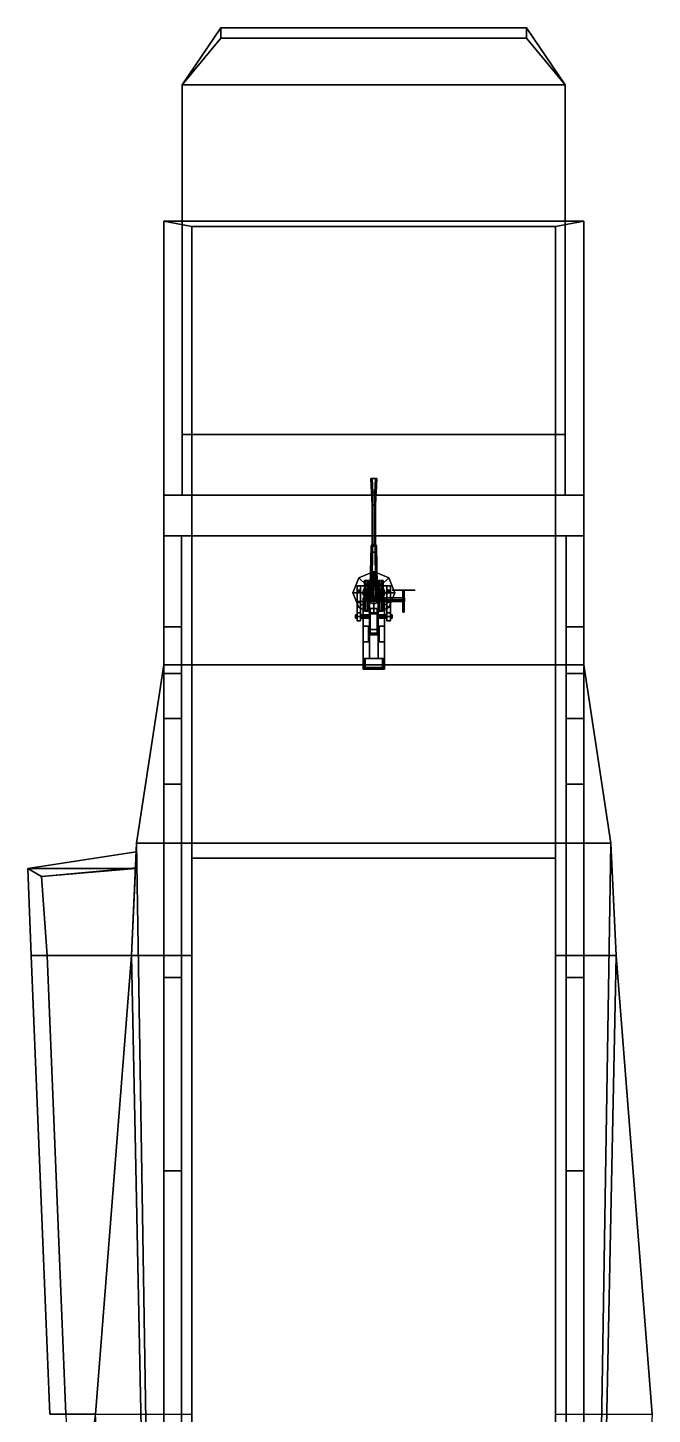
# Model space of a CAD drawing. Header units: millimetres. Extents: x -5 to 5, y -40 to 92.
# Drawn here: x -3.94 to 3.17, y 26.78 to 42.56 of the extents above; entities that cross this region are included whole.
import ezdxf

# ---------------------------------------------------------------- set-up
doc = ezdxf.new("R2010")
doc.units = ezdxf.units.MM
for name, color, linetype in [('drawing', 9, 'Continuous'), ('gun', 1, 'Continuous'), ('railings', 6, 'Continuous'), ('ramp', 1, 'Continuous'), ('sleeve', 5, 'Continuous'), ('turret', 2, 'Continuous')]:
    doc.layers.add(name, color=color, linetype=linetype)

msp = doc.modelspace()

# ---------------------------------------------------------------- linework, layer by layer
for points in [[(-2.39, 40.36, 5.36), (-2.39, 35.31, 5.65), (2.39, 35.31, 5.65), (2.39, 40.36, 5.36)], [(-2.07, 40.298, 5.264), (-2.07, 37.24, 0.53), (-2.39, 37.24, 0.53), (-2.39, 40.36, 5.36)], [(-2.39, 37.24, 0.53), (-2.39, 35.31, 0.27), (-2.39, 35.31, 5.65), (-2.39, 40.36, 5.36)], [(-2.07, 40.298, 5.264), (-2.39, 40.36, 5.36), (2.39, 40.36, 5.36), (2.07, 40.298, 5.264)], [(2.07, 40.298, 5.264), (2.07, 35.31, 5.55), (-2.07, 35.31, 5.55), (-2.07, 40.298, 5.264)], [(-2.07, 40.298, 5.264), (-2.07, 35.31, 5.55), (-2.07, 37.24, 0.53), (-2.07, 40.298, 5.264)], [(2.39, 40.36, 5.36), (2.39, 37.24, 0.53), (2.07, 37.24, 0.53), (2.07, 40.298, 5.264)], [(2.07, 40.298, 5.264), (2.07, 37.24, 0.53), (2.07, 35.31, 5.55), (2.07, 40.298, 5.264)], [(2.39, 35.31, 5.65), (2.39, 35.31, 0.27), (2.39, 37.24, 0.53), (2.39, 40.36, 5.36)], [(2.39, 37.24, 0.53), (2.39, 36.779, 0.468), (-2.39, 36.779, 0.468), (-2.39, 37.24, 0.53)], [(-2.07, 37.24, 0.53), (-2.07, 33.11, 1.33), (2.07, 33.11, 1.33), (2.07, 37.24, 0.53)], [(-2.07, 35.31, 5.55), (-2.07, 33.28, 5.69), (-2.07, 33.11, 1.33), (-2.07, 37.24, 0.53)], [(2.07, 37.24, 0.53), (2.07, 33.11, 1.33), (2.07, 33.28, 5.69), (2.07, 35.31, 5.55)], [(-2.39, 35.74, -1.09), (-2.39, 36.779, 0.468), (-2.19, 36.779, 0.468), (-2.19, 35.74, -1.09)], [(-2.39, 35.21, -1.63), (-2.39, 35.31, 0.27), (-2.39, 36.779, 0.468), (-2.39, 35.74, -1.09)], [(2.19, 36.779, 0.468), (2.19, 35.31, 0.27), (-2.19, 35.31, 0.27), (-2.19, 36.779, 0.468)], [(-2.19, 35.74, -1.09), (-2.19, 36.779, 0.468), (-2.19, 35.31, 0.27), (-2.19, 35.21, -1.63)], [(2.19, 35.21, -1.63), (2.19, 35.31, 0.27), (2.19, 36.779, 0.468), (2.19, 35.74, -1.09)], [(2.19, 35.74, -1.09), (2.19, 36.779, 0.468), (2.39, 36.779, 0.468), (2.39, 35.74, -1.09)], [(2.39, 35.74, -1.09), (2.39, 36.779, 0.468), (2.39, 35.31, 0.27), (2.39, 35.21, -1.63)], [(-0.17, 36.3, 5.62), (-0.24, 36.13, 5.62), (-0.13, 36.13, 5.62), (-0.092, 36.222, 5.62)], [(-0.17, 36.3, 5.59), (-0.24, 36.13, 5.6), (-0.24, 36.13, 5.62), (-0.17, 36.3, 5.62)], [(0, 36.37, 5.62), (-0.17, 36.3, 5.62), (-0.092, 36.222, 5.62), (0, 36.26, 5.62)], [(0, 36.37, 5.59), (-0.17, 36.3, 5.59), (-0.17, 36.3, 5.62), (0, 36.37, 5.62)], [(0.17, 36.3, 5.62), (0, 36.37, 5.62), (0, 36.26, 5.62), (0.092, 36.222, 5.62)], [(0.17, 36.3, 5.59), (0, 36.37, 5.59), (0, 36.37, 5.62), (0.17, 36.3, 5.62)], [(0.24, 36.13, 5.62), (0.17, 36.3, 5.62), (0.092, 36.222, 5.62), (0.13, 36.13, 5.62)], [(0.24, 36.13, 5.6), (0.17, 36.3, 5.59), (0.17, 36.3, 5.62), (0.24, 36.13, 5.62)], [(-0.092, 36.222, 5.62), (-0.13, 36.13, 5.62), (-0.07, 36.13, 6.03), (-0.049, 36.179, 6.03)], [(0, 36.26, 5.62), (-0.092, 36.222, 5.62), (-0.049, 36.179, 6.03), (0, 36.2, 6.03)], [(-0.049, 36.179, 6.03), (-0.07, 36.13, 6.03), (-0.07, 36.13, 6.18), (-0.049, 36.179, 6.18)], [(0, 36.2, 6.03), (-0.049, 36.179, 6.03), (-0.049, 36.179, 6.18), (0, 36.2, 6.18)], [(0.092, 36.222, 5.62), (0, 36.26, 5.62), (0, 36.2, 6.03), (0.049, 36.179, 6.03)], [(0.049, 36.179, 6.03), (0, 36.2, 6.03), (0, 36.2, 6.18), (0.049, 36.179, 6.18)], [(0.13, 36.13, 5.62), (0.092, 36.222, 5.62), (0.049, 36.179, 6.03), (0.07, 36.13, 6.03)], [(0.07, 36.13, 6.03), (0.049, 36.179, 6.03), (0.049, 36.179, 6.18), (0.07, 36.13, 6.18)], [(-0.24, 36.13, 5.62), (-0.17, 35.96, 5.62), (-0.092, 36.038, 5.62), (-0.13, 36.13, 5.62)], [(-0.24, 36.13, 5.6), (-0.17, 35.96, 5.61), (-0.17, 35.96, 5.62), (-0.24, 36.13, 5.62)], [(-0.17, 35.96, 5.62), (0, 35.89, 5.62), (0, 36, 5.62), (-0.092, 36.038, 5.62)], [(-0.13, 36.13, 5.62), (-0.092, 36.038, 5.62), (-0.049, 36.081, 6.03), (-0.07, 36.13, 6.03)], [(-0.092, 36.038, 5.62), (0, 36, 5.62), (0, 36.06, 6.03), (-0.049, 36.081, 6.03)], [(-0.07, 36.13, 6.03), (-0.049, 36.081, 6.03), (-0.049, 36.081, 6.18), (-0.07, 36.13, 6.18)], [(-0.049, 36.081, 6.03), (0, 36.06, 6.03), (0, 36.06, 6.18), (-0.049, 36.081, 6.18)], [(0, 36.06, 6.03), (0.049, 36.081, 6.03), (0.049, 36.081, 6.18), (0, 36.06, 6.18)], [(0, 36, 5.62), (0.092, 36.038, 5.62), (0.049, 36.081, 6.03), (0, 36.06, 6.03)], [(0, 35.89, 5.62), (0.17, 35.96, 5.62), (0.092, 36.038, 5.62), (0, 36, 5.62)], [(0.049, 36.081, 6.03), (0.07, 36.13, 6.03), (0.07, 36.13, 6.18), (0.049, 36.081, 6.18)], [(0.092, 36.038, 5.62), (0.13, 36.13, 5.62), (0.07, 36.13, 6.03), (0.049, 36.081, 6.03)], [(0.17, 35.96, 5.62), (0.24, 36.13, 5.62), (0.13, 36.13, 5.62), (0.092, 36.038, 5.62)], [(0.17, 35.96, 5.61), (0.24, 36.13, 5.6), (0.24, 36.13, 5.62), (0.17, 35.96, 5.62)], [(-0.17, 35.96, 5.61), (0, 35.89, 5.61), (0, 35.89, 5.62), (-0.17, 35.96, 5.62)], [(0, 35.89, 5.61), (0.17, 35.96, 5.61), (0.17, 35.96, 5.62), (0, 35.89, 5.62)], [(-2.39, 35.21, -1.63), (-2.39, 35.74, -1.09), (-2.19, 35.74, -1.09), (-2.19, 35.21, -1.63)], [(2.19, 35.21, -1.63), (2.19, 35.74, -1.09), (2.39, 35.74, -1.09), (2.39, 35.21, -1.63)], [(2.7, 33.28, 5.79), (2.39, 35.31, 5.65), (-2.39, 35.31, 5.65), (-2.7, 33.28, 5.79)], [(-2.39, 35.31, 5.65), (-2.39, 35.31, 0.27), (-2.7, 33.28), (-2.7, 33.28, 5.79)], [(-2.39, 34.7, -1.84), (-2.39, 33.95, -1.91), (-2.39, 35.31, 0.27), (-2.39, 35.21, -1.63)], [(-2.39, 31.75, -2.01), (-2.39, 31.75, -2.01), (-2.39, 35.31, 0.27), (-2.39, 33.95, -1.91)], [(-2.39, 31.75, -2.01), (-2.39, 31.75, -2.01), (-2.39, 33.28), (-2.39, 35.31, 0.27)], [(-2.39, 34.7, -1.84), (-2.39, 35.21, -1.63), (-2.19, 35.21, -1.63), (-2.19, 34.7, -1.84)], [(-2.19, 33.28), (-2.19, 35.31, 0.27), (2.19, 35.31, 0.27), (2.19, 33.28)], [(-2.19, 35.21, -1.63), (-2.19, 35.31, 0.27), (-2.19, 33.28), (-2.19, 34.7, -1.84)], [(2.07, 35.31, 5.55), (2.07, 33.28, 5.69), (-2.07, 33.28, 5.69), (-2.07, 35.31, 5.55)], [(2.19, 31.75, -2.01), (2.19, 31.75, -2.01), (2.19, 33.28), (2.19, 35.31, 0.27)], [(2.19, 31.75, -2.01), (2.19, 31.75, -2.01), (2.19, 35.31, 0.27), (2.19, 33.95, -1.91)], [(2.19, 34.7, -1.84), (2.19, 33.95, -1.91), (2.19, 35.31, 0.27), (2.19, 35.21, -1.63)], [(2.19, 34.7, -1.84), (2.19, 35.21, -1.63), (2.39, 35.21, -1.63), (2.39, 34.7, -1.84)], [(2.7, 33.28), (2.39, 35.31, 0.27), (2.39, 35.31, 5.65), (2.7, 33.28, 5.79)], [(2.39, 35.21, -1.63), (2.39, 35.31, 0.27), (2.39, 33.28), (2.39, 34.7, -1.84)], [(-2.39, 33.95, -1.91), (-2.39, 34.7, -1.84), (-2.19, 34.7, -1.84), (-2.19, 33.95, -1.91)], [(-2.19, 34.7, -1.84), (-2.19, 33.28), (-2.19, 33.28), (-2.19, 33.95, -1.91)], [(2.19, 33.95, -1.91), (2.19, 34.7, -1.84), (2.39, 34.7, -1.84), (2.39, 33.95, -1.91)], [(2.39, 34.7, -1.84), (2.39, 33.28), (2.39, 33.28), (2.39, 33.95, -1.91)], [(-2.39, 31.75, -2.01), (-2.39, 33.95, -1.91), (-2.19, 33.95, -1.91), (-2.19, 31.75, -2.01)], [(-2.19, 33.95, -1.91), (-2.19, 33.28), (-2.19, 33.28), (-2.19, 31.75, -2.01)], [(2.19, 31.75, -2.01), (2.19, 33.95, -1.91), (2.39, 33.95, -1.91), (2.39, 31.75, -2.01)], [(2.39, 33.95, -1.91), (2.39, 33.28), (2.39, 33.28), (2.39, 31.75, -2.01)], [(-3.94, 32.99, 5.66), (-2.705, 33.18, 5.679), (-2.714, 32.99, 5.658), (-3.94, 32.99, 5.66)], [(-2.705, 33.18, 6.669), (-2.705, 33.18, 5.679), (-3.94, 32.99, 5.66), (-3.94, 32.99, 6.65)], [(-2.705, 33, 6.669), (-2.705, 33.18, 6.669), (-3.94, 32.99, 6.65), (-3.784, 32.9, 6.65)], [(-2.7, 33.28), (-2.76, 32), (-2.76, 32, 5.55), (-2.705, 33.18, 5.679)], [(-2.39, 14.03, -2.84), (-2.76, 32), (-2.76, 32), (-2.7, 33.28)], [(-2.7, 33.28, 5.79), (-2.76, 32, 5.65), (-2.07, 32, 5.65), (-2.07, 33.28, 5.79)], [(-2.714, 32.99, 5.758), (-2.705, 33.18, 5.779), (-2.705, 33.18, 5.779), (-2.705, 33, 5.779)], [(-2.7, 33.28), (-2.705, 33.18, 5.679), (-2.705, 33.18, 5.779), (-2.7, 33.28, 5.79)], [(-2.705, 33, 6.669), (-2.705, 33, 5.779), (-2.705, 33.18, 5.779), (-2.705, 33.18, 6.669)], [(-2.39, 14.03, -2.84), (-2.7, 33.28), (-2.7, 33.28), (-2.39, 33.28)], [(-2.39, 33.28), (-2.39, 31.75, -2.01), (-2.39, 14.03, -2.84)], [(-2.19, 14.03, -2.84), (-2.19, 33.28), (2.19, 33.28), (2.19, 14.03, -2.84)], [(-2.19, 31.75, -2.01), (-2.19, 33.28), (-2.19, 33.28), (-2.19, 29.55, -2.16)], [(-2.19, 14.03, -2.84), (-2.19, 17.06, -2.84), (-2.19, 29.55, -2.16), (-2.19, 33.28)], [(-2.07, 33.28, 5.69), (-2.07, 32, 5.65), (-2.07, 24.85, 4.56), (-2.07, 33.11, 1.33)], [(-2.07, 33.28, 5.79), (-2.07, 32, 5.65), (-2.07, 33.28, 5.69)], [(2.07, 33.28, 5.69), (2.07, 33.28, 5.79), (-2.07, 33.28, 5.79), (-2.07, 33.28, 5.69)], [(2.07, 33.28, 5.79), (2.07, 32, 5.65), (2.76, 32, 5.65), (2.7, 33.28, 5.79)], [(2.07, 33.28, 5.69), (2.07, 32, 5.65), (2.07, 32, 5.65), (2.07, 33.28, 5.79)], [(2.07, 33.11, 1.33), (2.07, 24.85, 4.56), (2.07, 26.78, 4.87), (2.07, 33.28, 5.69)], [(2.19, 33.28), (2.19, 31.75, -2.01), (2.19, 14.03, -2.84)], [(2.7, 33.28), (2.76, 32), (2.39, 14.03, -2.84)], [(2.39, 33.28), (2.7, 33.28), (2.39, 14.03, -2.84)], [(2.39, 14.03, -2.84), (2.39, 17.06, -2.84), (2.39, 29.55, -2.16), (2.39, 33.28)], [(2.39, 31.75, -2.01), (2.39, 33.28), (2.39, 33.28), (2.39, 29.55, -2.16)], [(2.76, 32, 5.65), (2.76, 32), (2.7, 33.28), (2.7, 33.28, 5.79)], [(-3.9, 32, 5.55), (-3.94, 32.99, 5.66), (-2.714, 32.99, 5.658), (-2.76, 32, 5.55)], [(-3.94, 32.99, 6.65), (-3.94, 32.99, 5.66), (-3.9, 32, 5.55), (-3.9, 32, 6.54)], [(-3.784, 32.9, 6.65), (-3.94, 32.99, 6.65), (-3.9, 32, 6.54), (-3.72, 32, 6.54)], [(-2.714, 32.99, 5.758), (-2.705, 33, 5.779), (-2.705, 33, 5.779), (-3.784, 32.9, 5.76)], [(-3.784, 32.9, 5.76), (-2.705, 33, 5.779), (-2.705, 33, 6.669), (-3.784, 32.9, 6.65)], [(-2.76, 32, 5.65), (-2.714, 32.99, 5.758), (-3.784, 32.9, 5.76), (-3.72, 32, 5.65)], [(-2.07, 33.11, 1.33), (-2.07, 24.85, 4.56), (2.07, 24.85, 4.56), (2.07, 33.11, 1.33)], [(-3.72, 32, 5.65), (-3.784, 32.9, 5.76), (-3.784, 32.9, 6.65), (-3.72, 32, 6.54)], [(-3.687, 26.78, 4.77), (-3.9, 32, 5.55), (-2.76, 32, 5.55), (-3.17, 26.78, 4.77)], [(-3.72, 32, 6.54), (-3.9, 32, 6.54), (-3.687, 26.78, 5.76), (-3.507, 26.78, 5.76)], [(-3.9, 32, 6.54), (-3.9, 32, 5.55), (-3.687, 26.78, 4.77), (-3.687, 26.78, 5.76)], [(-3.17, 26.78, 4.87), (-2.76, 32, 5.65), (-3.72, 32, 5.65), (-3.507, 26.78, 4.87)], [(-3.507, 26.78, 4.87), (-3.72, 32, 5.65), (-3.72, 32, 6.54), (-3.507, 26.78, 5.76)], [(-2.76, 32, 5.55), (-2.76, 32), (-3.17, 26.78), (-3.17, 26.78, 4.77)], [(-2.39, 14.03, -2.84), (-3.17, 26.78), (-3.17, 26.78), (-2.76, 32)], [(-2.76, 32, 5.65), (-3.17, 26.78, 4.87), (-2.07, 26.78, 4.87), (-2.07, 32, 5.65)], [(-2.07, 32, 5.65), (-2.07, 26.78, 4.87), (-2.07, 24.85, 4.56), (-2.07, 32, 5.65)], [(2.07, 32, 5.65), (2.07, 26.78, 4.87), (3.17, 26.78, 4.87), (2.76, 32, 5.65)], [(2.76, 32), (3.17, 26.78), (2.39, 14.03, -2.84)], [(3.17, 26.78), (2.76, 32), (2.76, 32, 5.65), (3.17, 26.78, 4.87)], [(-2.39, 29.55, -2.16), (-2.39, 31.75, -2.01), (-2.19, 31.75, -2.01), (-2.19, 29.55, -2.16)], [(-2.39, 31.75, -2.01), (-2.39, 29.55, -2.16), (-2.39, 17.06, -2.84), (-2.39, 14.03, -2.84)], [(2.19, 31.75, -2.01), (2.19, 29.55, -2.16), (2.19, 17.06, -2.84), (2.19, 14.03, -2.84)], [(2.19, 29.55, -2.16), (2.19, 31.75, -2.01), (2.39, 31.75, -2.01), (2.39, 29.55, -2.16)], [(-2.39, 17.06, -2.84), (-2.39, 29.55, -2.16), (-2.19, 29.55, -2.16), (-2.19, 17.06, -2.84)], [(2.19, 17.06, -2.84), (2.19, 29.55, -2.16), (2.39, 29.55, -2.16), (2.39, 17.06, -2.84)], [(-3.28, 25.86, 4.722), (-3.17, 26.78, 4.87), (-3.507, 26.78, 4.87), (-3.47, 25.86, 4.721)]]:
    msp.add_3dface(points)
at = {"layer": 'drawing', "extrusion": (1, -1.22461e-16, 0)}
msp.add_line((0, 35.89, 5.62), (0, 36.37, 5.62), dxfattribs=at)
at = {"layer": 'gun'}
for points in [[(-0.035, 37.43, 6.58), (0.035, 37.43, 6.58), (0.018, 37.43, 6.55), (-0.017, 37.43, 6.55)], [(-0.017, 37.43, 6.61), (0.018, 37.43, 6.61), (0.035, 37.43, 6.58), (-0.035, 37.43, 6.58)], [(-0.012, 37.27, 6.558), (-0.025, 37.27, 6.58), (-0.035, 37.43, 6.58), (-0.017, 37.43, 6.55)], [(-0.025, 37.27, 6.58), (-0.012, 37.27, 6.602), (-0.017, 37.43, 6.61), (-0.035, 37.43, 6.58)], [(0.013, 37.27, 6.558), (-0.012, 37.27, 6.558), (-0.017, 37.43, 6.55), (0.018, 37.43, 6.55)], [(-0.012, 37.27, 6.602), (0.013, 37.27, 6.602), (0.018, 37.43, 6.61), (-0.017, 37.43, 6.61)], [(0.025, 37.27, 6.58), (0.013, 37.27, 6.558), (0.018, 37.43, 6.55), (0.035, 37.43, 6.58)], [(0.013, 37.27, 6.602), (0.025, 37.27, 6.58), (0.035, 37.43, 6.58), (0.018, 37.43, 6.61)], [(-0.01, 37.13, 6.563), (-0.02, 37.13, 6.58), (-0.025, 37.27, 6.58), (-0.012, 37.27, 6.558)], [(-0.02, 37.13, 6.58), (-0.01, 37.13, 6.597), (-0.012, 37.27, 6.602), (-0.025, 37.27, 6.58)], [(0.01, 37.13, 6.563), (-0.01, 37.13, 6.563), (-0.012, 37.27, 6.558), (0.013, 37.27, 6.558)], [(-0.01, 37.13, 6.597), (0.01, 37.13, 6.597), (0.013, 37.27, 6.602), (-0.012, 37.27, 6.602)], [(0.02, 37.13, 6.58), (0.01, 37.13, 6.563), (0.013, 37.27, 6.558), (0.025, 37.27, 6.58)], [(0.01, 37.13, 6.597), (0.02, 37.13, 6.58), (0.025, 37.27, 6.58), (0.013, 37.27, 6.602)], [(-0.01, 36.68, 6.563), (-0.02, 36.68, 6.58), (-0.02, 37.13, 6.58), (-0.01, 37.13, 6.563)], [(-0.02, 36.68, 6.58), (-0.01, 36.68, 6.597), (-0.01, 37.13, 6.597), (-0.02, 37.13, 6.58)], [(0.01, 36.68, 6.563), (-0.01, 36.68, 6.563), (-0.01, 37.13, 6.563), (0.01, 37.13, 6.563)], [(-0.01, 36.68, 6.597), (0.01, 36.68, 6.597), (0.01, 37.13, 6.597), (-0.01, 37.13, 6.597)], [(0.02, 36.68, 6.58), (0.01, 36.68, 6.563), (0.01, 37.13, 6.563), (0.02, 37.13, 6.58)], [(0.01, 36.68, 6.597), (0.02, 36.68, 6.58), (0.02, 37.13, 6.58), (0.01, 37.13, 6.597)]]:
    msp.add_3dface(points, dxfattribs=at)
at = {"layer": 'railings'}
for points in [[(-2.39, 40.32, 5.98), (-2.39, 40.36, 5.98), (-2.39, 40.36, 5.36), (-2.39, 40.32, 5.36)], [(-2.39, 40.32, 5.36), (-2.39, 40.36, 5.36), (-2.39, 40.36, 5.98), (-2.39, 40.32, 5.98)], [(-2.39, 40.36, 5.94), (-2.39, 40.36, 5.98), (2.39, 40.36, 5.98), (2.39, 40.36, 5.94)], [(2.39, 40.36, 5.94), (2.39, 40.36, 5.98), (-2.39, 40.36, 5.98), (-2.39, 40.36, 5.94)], [(-2.39, 40.36, 5.65), (-2.39, 40.36, 5.69), (2.39, 40.36, 5.69), (2.39, 40.36, 5.65)], [(2.39, 40.36, 5.65), (2.39, 40.36, 5.69), (-2.39, 40.36, 5.69), (-2.39, 40.36, 5.65)], [(-2.39, 40.32, 5.94), (-2.39, 40.32, 5.98), (-2.39, 39.24, 6.15), (-2.39, 39.24, 6.11)], [(-2.39, 39.24, 6.11), (-2.39, 39.24, 6.15), (-2.39, 40.32, 5.98), (-2.39, 40.32, 5.94)], [(-2.39, 40.32, 5.66), (-2.39, 40.32, 5.7), (-2.39, 39.24, 5.74), (-2.39, 39.24, 5.7)], [(-2.39, 39.24, 5.7), (-2.39, 39.24, 5.74), (-2.39, 40.32, 5.7), (-2.39, 40.32, 5.66)], [(0.02, 40.36, 5.94), (-0.02, 40.36, 5.94), (-0.02, 40.36, 5.36), (0.02, 40.36, 5.36)], [(0.02, 40.36, 5.36), (-0.02, 40.36, 5.36), (-0.02, 40.36, 5.94), (0.02, 40.36, 5.94)], [(2.39, 40.32, 5.36), (2.39, 40.36, 5.36), (2.39, 40.36, 5.98), (2.39, 40.32, 5.98)], [(2.39, 40.32, 5.98), (2.39, 40.36, 5.98), (2.39, 40.36, 5.36), (2.39, 40.32, 5.36)], [(2.39, 39.24, 6.11), (2.39, 39.24, 6.15), (2.39, 40.32, 5.98), (2.39, 40.32, 5.94)], [(2.39, 40.32, 5.94), (2.39, 40.32, 5.98), (2.39, 39.24, 6.15), (2.39, 39.24, 6.11)], [(2.39, 39.24, 5.7), (2.39, 39.24, 5.74), (2.39, 40.32, 5.7), (2.39, 40.32, 5.66)], [(2.39, 40.32, 5.66), (2.39, 40.32, 5.7), (2.39, 39.24, 5.74), (2.39, 39.24, 5.7)], [(-2.39, 39.2, 6.15), (-2.39, 39.24, 6.15), (-2.39, 39.24, 5.42), (-2.39, 39.2, 5.42)], [(-2.39, 39.2, 5.42), (-2.39, 39.24, 5.42), (-2.39, 39.24, 6.15), (-2.39, 39.2, 6.15)], [(-2.39, 39.2, 6.11), (-2.39, 39.2, 6.15), (-2.39, 37.44, 6.31), (-2.39, 37.44, 6.27)], [(-2.39, 37.44, 6.27), (-2.39, 37.44, 6.31), (-2.39, 39.2, 6.15), (-2.39, 39.2, 6.11)], [(-2.39, 39.2, 5.7), (-2.39, 39.2, 5.74), (-2.39, 37.44, 5.9), (-2.39, 37.44, 5.86)], [(-2.39, 37.44, 5.86), (-2.39, 37.44, 5.9), (-2.39, 39.2, 5.74), (-2.39, 39.2, 5.7)], [(2.39, 39.2, 5.42), (2.39, 39.24, 5.42), (2.39, 39.24, 6.15), (2.39, 39.2, 6.15)], [(2.39, 39.2, 6.15), (2.39, 39.24, 6.15), (2.39, 39.24, 5.42), (2.39, 39.2, 5.42)], [(2.39, 37.44, 6.27), (2.39, 37.44, 6.31), (2.39, 39.2, 6.15), (2.39, 39.2, 6.11)], [(2.39, 39.2, 6.11), (2.39, 39.2, 6.15), (2.39, 37.44, 6.31), (2.39, 37.44, 6.27)], [(2.39, 37.44, 5.86), (2.39, 37.44, 5.9), (2.39, 39.2, 5.74), (2.39, 39.2, 5.7)], [(2.39, 39.2, 5.7), (2.39, 39.2, 5.74), (2.39, 37.44, 5.9), (2.39, 37.44, 5.86)], [(-2.39, 37.4, 6.31), (-2.39, 37.44, 6.31), (-2.39, 37.44, 5.52), (-2.39, 37.4, 5.53)], [(-2.39, 37.4, 5.53), (-2.39, 37.44, 5.52), (-2.39, 37.44, 6.31), (-2.39, 37.4, 6.31)], [(-2.39, 35.68, 6.38), (-2.39, 35.68, 6.42), (-2.39, 37.4, 6.31), (-2.39, 37.4, 6.27)], [(-2.39, 37.4, 6.27), (-2.39, 37.4, 6.31), (-2.39, 35.68, 6.42), (-2.39, 35.68, 6.38)], [(-2.39, 37.4, 5.86), (-2.39, 37.4, 5.9), (-2.39, 35.68, 6.01), (-2.39, 35.68, 5.97)], [(-2.39, 35.68, 5.97), (-2.39, 35.68, 6.01), (-2.39, 37.4, 5.9), (-2.39, 37.4, 5.86)], [(2.39, 37.4, 5.53), (2.39, 37.44, 5.52), (2.39, 37.44, 6.31), (2.39, 37.4, 6.31)], [(2.39, 37.4, 6.31), (2.39, 37.44, 6.31), (2.39, 37.44, 5.52), (2.39, 37.4, 5.53)], [(2.39, 37.4, 6.27), (2.39, 37.4, 6.31), (2.39, 35.68, 6.42), (2.39, 35.68, 6.38)], [(2.39, 35.68, 6.38), (2.39, 35.68, 6.42), (2.39, 37.4, 6.31), (2.39, 37.4, 6.27)], [(2.39, 35.68, 5.97), (2.39, 35.68, 6.01), (2.39, 37.4, 5.9), (2.39, 37.4, 5.86)], [(2.39, 37.4, 5.86), (2.39, 37.4, 5.9), (2.39, 35.68, 6.01), (2.39, 35.68, 5.97)], [(-2.39, 35.64, 6.42), (-2.39, 35.68, 6.42), (-2.39, 35.68, 5.62), (-2.39, 35.64, 5.63)], [(-2.39, 35.64, 5.63), (-2.39, 35.68, 5.62), (-2.39, 35.68, 6.42), (-2.39, 35.64, 6.42)], [(2.39, 35.64, 5.63), (2.39, 35.68, 5.62), (2.39, 35.68, 6.42), (2.39, 35.64, 6.42)], [(2.39, 35.64, 6.42), (2.39, 35.68, 6.42), (2.39, 35.68, 5.62), (2.39, 35.64, 5.63)], [(-2.39, 35.64, 6.38), (-2.39, 35.64, 6.42), (-2.39, 34.51, 6.52), (-2.39, 34.51, 6.48)], [(-2.39, 34.51, 6.48), (-2.39, 34.51, 6.52), (-2.39, 35.64, 6.42), (-2.39, 35.64, 6.38)], [(-2.39, 34.51, 6.07), (-2.39, 34.51, 6.11), (-2.39, 35.64, 6.01), (-2.39, 35.64, 5.97)], [(-2.39, 35.64, 5.97), (-2.39, 35.64, 6.01), (-2.39, 34.51, 6.11), (-2.39, 34.51, 6.07)], [(2.39, 34.51, 6.48), (2.39, 34.51, 6.52), (2.39, 35.64, 6.42), (2.39, 35.64, 6.38)], [(2.39, 35.64, 6.38), (2.39, 35.64, 6.42), (2.39, 34.51, 6.52), (2.39, 34.51, 6.48)], [(2.39, 35.64, 5.97), (2.39, 35.64, 6.01), (2.39, 34.51, 6.11), (2.39, 34.51, 6.07)], [(2.39, 34.51, 6.07), (2.39, 34.51, 6.11), (2.39, 35.64, 6.01), (2.39, 35.64, 5.97)], [(-2.39, 34.47, 6.52), (-2.39, 34.51, 6.52), (-2.39, 34.51, 5.7), (-2.39, 34.47, 5.7)], [(-2.39, 34.47, 5.7), (-2.39, 34.51, 5.7), (-2.39, 34.51, 6.52), (-2.39, 34.47, 6.52)], [(-2.39, 34.47, 6.48), (-2.39, 34.47, 6.52), (-2.39, 33.34, 6.57), (-2.39, 33.34, 6.53)], [(-2.39, 33.34, 6.53), (-2.39, 33.34, 6.57), (-2.39, 34.47, 6.52), (-2.39, 34.47, 6.48)], [(-2.39, 34.47, 6.07), (-2.39, 34.47, 6.11), (-2.39, 33.34, 6.16), (-2.39, 33.34, 6.12)], [(-2.39, 33.34, 6.12), (-2.39, 33.34, 6.16), (-2.39, 34.47, 6.11), (-2.39, 34.47, 6.07)], [(2.39, 34.47, 5.7), (2.39, 34.51, 5.7), (2.39, 34.51, 6.52), (2.39, 34.47, 6.52)], [(2.39, 34.47, 6.52), (2.39, 34.51, 6.52), (2.39, 34.51, 5.7), (2.39, 34.47, 5.7)], [(2.39, 33.34, 6.53), (2.39, 33.34, 6.57), (2.39, 34.47, 6.52), (2.39, 34.47, 6.48)], [(2.39, 34.47, 6.48), (2.39, 34.47, 6.52), (2.39, 33.34, 6.57), (2.39, 33.34, 6.53)], [(2.39, 33.34, 6.12), (2.39, 33.34, 6.16), (2.39, 34.47, 6.11), (2.39, 34.47, 6.07)], [(2.39, 34.47, 6.07), (2.39, 34.47, 6.11), (2.39, 33.34, 6.16), (2.39, 33.34, 6.12)], [(-2.39, 33.3, 5.78), (-2.39, 33.34, 5.78), (-2.39, 33.34, 6.57), (-2.39, 33.3, 6.57)], [(-2.39, 33.3, 6.57), (-2.39, 33.34, 6.57), (-2.39, 33.34, 5.78), (-2.39, 33.3, 5.78)], [(2.39, 33.3, 6.57), (2.39, 33.34, 6.57), (2.39, 33.34, 5.78), (2.39, 33.3, 5.78)], [(2.39, 33.3, 5.78), (2.39, 33.34, 5.78), (2.39, 33.34, 6.57), (2.39, 33.3, 6.57)]]:
    msp.add_3dface(points, dxfattribs=at)
at = {"layer": 'ramp'}
for points in [[(-2.18, 41.91, 6.52), (-1.74, 42.56, 7.89), (1.74, 42.56, 7.89), (2.18, 41.91, 6.52)], [(-1.74, 42.44, 7.96), (-1.74, 42.56, 7.89), (-2.18, 41.91, 6.52), (-2.18, 41.91, 7.16)], [(1.74, 42.44, 7.96), (1.74, 42.56, 7.89), (-1.74, 42.56, 7.89), (-1.74, 42.44, 7.96)], [(2.18, 41.91, 6.52), (1.74, 42.56, 7.89), (1.74, 42.44, 7.96), (2.18, 41.91, 7.16)], [(2.18, 41.91, 7.16), (1.74, 42.44, 7.96), (-1.74, 42.44, 7.96), (-2.18, 41.91, 7.16)], [(-2.18, 41.91, 6.52), (-2.18, 37.93, 0.97), (-2.18, 37.24, 0.53), (-2.18, 41.91, 7.16)], [(2.18, 41.91, 6.52), (2.18, 37.93, 0.97), (-2.18, 37.93, 0.97), (-2.18, 41.91, 6.52)], [(-2.18, 41.91, 7.16), (-2.18, 37.24, 0.53), (2.18, 37.24, 0.53), (2.18, 41.91, 7.16)], [(2.18, 37.24, 0.53), (2.18, 37.93, 0.97), (2.18, 41.91, 6.52), (2.18, 41.91, 7.16)], [(-2.18, 37.24, 0.53), (-2.18, 37.93, 0.97), (2.18, 37.93, 0.97), (2.18, 37.24, 0.53)]]:
    msp.add_3dface(points, dxfattribs=at)
at = {"layer": 'sleeve'}
for points in [[(-0.03, 36.59, 6.55), (-0.03, 36.59, 6.5), (-0.03, 36.31, 6.49), (-0.03, 36.31, 6.55)], [(-0.03, 36.31, 6.49), (-0.03, 36.59, 6.5), (0.03, 36.59, 6.5), (0.03, 36.31, 6.49)], [(0.03, 36.59, 6.55), (0.03, 36.59, 6.5), (-0.03, 36.59, 6.5), (-0.03, 36.59, 6.55)], [(0.03, 36.31, 6.55), (0.03, 36.59, 6.55), (-0.03, 36.59, 6.55), (-0.03, 36.31, 6.55)], [(0.03, 36.31, 6.49), (0.03, 36.59, 6.5), (0.03, 36.59, 6.55), (0.03, 36.31, 6.55)], [(-0.03, 36.31, 6.53), (-0.03, 36.31, 6.49), (-0.03, 36.07, 6.49), (-0.03, 36.07, 6.53)], [(-0.03, 36.07, 6.49), (-0.03, 36.31, 6.49), (0.03, 36.31, 6.49), (0.03, 36.07, 6.49)], [(0.03, 36.07, 6.53), (0.03, 36.31, 6.53), (-0.03, 36.31, 6.53), (-0.03, 36.07, 6.53)], [(-0.03, 36.31, 6.55), (-0.03, 36.31, 6.53), (0.03, 36.31, 6.53), (0.03, 36.31, 6.55)], [(0.03, 36.07, 6.49), (0.03, 36.31, 6.49), (0.03, 36.31, 6.53), (0.03, 36.07, 6.53)], [(-0.092, 36.27, 6.602), (-0.067, 36.27, 6.602), (-0.055, 36.27, 6.58), (-0.105, 36.27, 6.58)], [(-0.105, 36.27, 6.58), (-0.055, 36.27, 6.58), (-0.067, 36.27, 6.558), (-0.092, 36.27, 6.558)], [(-0.092, 35.92, 6.558), (-0.105, 35.92, 6.58), (-0.105, 36.27, 6.58), (-0.092, 36.27, 6.558)], [(-0.105, 35.92, 6.58), (-0.092, 35.92, 6.602), (-0.092, 36.27, 6.602), (-0.105, 36.27, 6.58)], [(-0.067, 35.92, 6.558), (-0.092, 35.92, 6.558), (-0.092, 36.27, 6.558), (-0.067, 36.27, 6.558)], [(-0.092, 35.92, 6.602), (-0.067, 35.92, 6.602), (-0.067, 36.27, 6.602), (-0.092, 36.27, 6.602)], [(-0.055, 35.92, 6.58), (-0.067, 35.92, 6.558), (-0.067, 36.27, 6.558), (-0.055, 36.27, 6.58)], [(-0.067, 35.92, 6.602), (-0.055, 35.92, 6.58), (-0.055, 36.27, 6.58), (-0.067, 36.27, 6.602)], [(0.055, 36.27, 6.58), (0.105, 36.27, 6.58), (0.093, 36.27, 6.558), (0.068, 36.27, 6.558)], [(0.068, 36.27, 6.602), (0.093, 36.27, 6.602), (0.105, 36.27, 6.58), (0.055, 36.27, 6.58)], [(0.068, 35.92, 6.558), (0.055, 35.92, 6.58), (0.055, 36.27, 6.58), (0.068, 36.27, 6.558)], [(0.055, 35.92, 6.58), (0.068, 35.92, 6.602), (0.068, 36.27, 6.602), (0.055, 36.27, 6.58)], [(0.093, 35.92, 6.558), (0.068, 35.92, 6.558), (0.068, 36.27, 6.558), (0.093, 36.27, 6.558)], [(0.068, 35.92, 6.602), (0.093, 35.92, 6.602), (0.093, 36.27, 6.602), (0.068, 36.27, 6.602)], [(0.105, 35.92, 6.58), (0.093, 35.92, 6.558), (0.093, 36.27, 6.558), (0.105, 36.27, 6.58)], [(0.093, 35.92, 6.602), (0.105, 35.92, 6.58), (0.105, 36.27, 6.58), (0.093, 36.27, 6.602)], [(0.47, 36.16, 6.63), (0.21, 36.16, 6.63), (0.275, 36.16, 6.743), (0.405, 36.16, 6.743)], [(0.405, 36.16, 6.517), (0.275, 36.16, 6.517), (0.21, 36.16, 6.63), (0.47, 36.16, 6.63)], [(0.275, 36.16, 6.517), (0.405, 36.16, 6.517), (0.47, 36.16, 6.63), (0.21, 36.16, 6.63)], [(0.21, 36.16, 6.63), (0.47, 36.16, 6.63), (0.405, 36.16, 6.743), (0.275, 36.16, 6.743)], [(0.345, 35.91, 6.621), (0.33, 35.91, 6.63), (0.33, 36.16, 6.63), (0.345, 36.16, 6.621)], [(0.33, 35.91, 6.63), (0.345, 35.91, 6.639), (0.345, 36.16, 6.639), (0.33, 36.16, 6.63)], [(0.345, 35.91, 6.639), (0.345, 35.91, 6.621), (0.345, 36.16, 6.621), (0.345, 36.16, 6.639)], [(0.05, 36.05, 6.53), (0.12, 36.07, 6.53), (-0.12, 36.07, 6.53), (-0.05, 36.05, 6.53)], [(0.12, 36.07, 6.53), (0.12, 36.07, 6.46), (-0.12, 36.07, 6.46), (-0.12, 36.07, 6.53)], [(-0.12, 35.38, 6.46), (-0.12, 36.07, 6.46), (0.12, 36.07, 6.46), (0.12, 35.38, 6.46)], [(-0.11, 36.01, 6.65), (-0.11, 36.07, 6.65), (-0.12, 36.07, 6.65), (-0.12, 36.01, 6.65)], [(-0.12, 36.07, 6.65), (-0.12, 36.07, 6.53), (-0.12, 35.96, 6.53), (-0.12, 36.01, 6.65)], [(-0.11, 36.07, 6.65), (-0.11, 36.07, 6.53), (-0.12, 36.07, 6.53), (-0.12, 36.07, 6.65)], [(-0.12, 36.07, 6.53), (-0.12, 36.07, 6.46), (-0.12, 35.38, 6.46), (-0.12, 35.38, 6.53)], [(-0.05, 35.38, 6.53), (-0.05, 36.05, 6.53), (-0.12, 36.07, 6.53), (-0.12, 35.38, 6.53)], [(-0.12, 36.01, 6.65), (-0.12, 35.96, 6.53), (-0.11, 35.96, 6.53), (-0.11, 36.01, 6.65)], [(-0.11, 36.05, 6.61), (-0.11, 36.07, 6.63), (0.35, 36.07, 6.63), (0.35, 36.05, 6.61)], [(-0.11, 36.07, 6.63), (-0.11, 36.05, 6.65), (0.35, 36.05, 6.65), (0.35, 36.07, 6.63)], [(-0.11, 35.96, 6.53), (-0.11, 36.07, 6.53), (-0.11, 36.07, 6.65), (-0.11, 36.01, 6.65)], [(-0.11, 36.03, 6.63), (-0.11, 36.05, 6.61), (0.35, 36.05, 6.61), (0.35, 36.03, 6.63)], [(-0.11, 36.05, 6.65), (-0.11, 36.03, 6.63), (0.35, 36.03, 6.63), (0.35, 36.05, 6.65)], [(0.05, 36.05, 6.62), (0.05, 36.05, 6.53), (-0.05, 36.05, 6.53), (-0.05, 36.05, 6.62)], [(0.05, 35.38, 6.62), (0.05, 36.05, 6.62), (-0.05, 36.05, 6.62), (-0.05, 35.38, 6.62)], [(-0.05, 36.05, 6.62), (-0.05, 36.05, 6.53), (-0.05, 35.38, 6.53), (-0.05, 35.38, 6.62)], [(0.12, 35.38, 6.53), (0.12, 36.07, 6.53), (0.05, 36.05, 6.53), (0.05, 35.38, 6.53)], [(0.05, 35.38, 6.53), (0.05, 36.05, 6.53), (0.05, 36.05, 6.62), (0.05, 35.38, 6.62)], [(0.12, 36.01, 6.65), (0.12, 36.07, 6.65), (0.11, 36.07, 6.65), (0.11, 36.01, 6.65)], [(0.12, 36.07, 6.65), (0.12, 36.07, 6.53), (0.11, 36.07, 6.53), (0.11, 36.07, 6.65)], [(0.11, 36.07, 6.65), (0.11, 36.07, 6.53), (0.11, 35.96, 6.53), (0.11, 36.01, 6.65)], [(0.11, 36.01, 6.65), (0.11, 35.96, 6.53), (0.12, 35.96, 6.53), (0.12, 36.01, 6.65)], [(0.12, 35.96, 6.53), (0.12, 36.07, 6.53), (0.12, 36.07, 6.65), (0.12, 36.01, 6.65)], [(0.12, 35.38, 6.46), (0.12, 36.07, 6.46), (0.12, 36.07, 6.53), (0.12, 35.38, 6.53)], [(0.35, 36.05, 6.61), (0.35, 36.07, 6.63), (0.35, 36.05, 6.65), (0.35, 36.03, 6.63)], [(-0.19, 35.87, 6.597), (-0.19, 35.88, 6.58), (-0.21, 35.88, 6.58), (-0.21, 35.87, 6.597)], [(-0.19, 35.88, 6.58), (-0.19, 35.87, 6.563), (-0.21, 35.87, 6.563), (-0.21, 35.88, 6.58)], [(-0.21, 35.85, 6.597), (-0.21, 35.87, 6.597), (-0.21, 35.88, 6.58), (-0.21, 35.84, 6.58)], [(-0.21, 35.84, 6.58), (-0.21, 35.88, 6.58), (-0.21, 35.87, 6.563), (-0.21, 35.85, 6.563)], [(-0.19, 35.85, 6.597), (-0.19, 35.87, 6.597), (-0.21, 35.87, 6.597), (-0.21, 35.85, 6.597)], [(-0.19, 35.87, 6.563), (-0.19, 35.85, 6.563), (-0.21, 35.85, 6.563), (-0.21, 35.87, 6.563)], [(-0.19, 35.84, 6.58), (-0.19, 35.85, 6.597), (-0.21, 35.85, 6.597), (-0.21, 35.84, 6.58)], [(-0.19, 35.85, 6.563), (-0.19, 35.84, 6.58), (-0.21, 35.84, 6.58), (-0.21, 35.85, 6.563)], [(-0.15, 35.87, 6.563), (-0.15, 35.88, 6.58), (-0.05, 35.88, 6.58), (-0.05, 35.87, 6.563)], [(-0.15, 35.88, 6.58), (-0.15, 35.87, 6.597), (-0.05, 35.87, 6.597), (-0.05, 35.88, 6.58)], [(-0.15, 35.85, 6.563), (-0.15, 35.87, 6.563), (-0.05, 35.87, 6.563), (-0.05, 35.85, 6.563)], [(-0.15, 35.87, 6.597), (-0.15, 35.85, 6.597), (-0.05, 35.85, 6.597), (-0.05, 35.87, 6.597)], [(-0.15, 35.84, 6.58), (-0.15, 35.85, 6.563), (-0.05, 35.85, 6.563), (-0.05, 35.84, 6.58)], [(-0.15, 35.85, 6.597), (-0.15, 35.84, 6.58), (-0.05, 35.84, 6.58), (-0.05, 35.85, 6.597)], [(-0.092, 35.92, 6.558), (-0.067, 35.92, 6.558), (-0.055, 35.92, 6.58), (-0.105, 35.92, 6.58)], [(-0.105, 35.92, 6.58), (-0.055, 35.92, 6.58), (-0.067, 35.92, 6.602), (-0.092, 35.92, 6.602)], [(0.04, 35.95, 6.9), (0.04, 35.9, 6.76), (-0.04, 35.9, 6.76), (-0.04, 35.95, 6.9)], [(0.04, 35.71, 6.96), (0.04, 35.95, 6.9), (-0.04, 35.95, 6.9), (-0.04, 35.71, 6.96)], [(-0.04, 35.95, 6.9), (-0.04, 35.9, 6.76), (-0.04, 35.67, 6.84), (-0.04, 35.71, 6.96)], [(0.04, 35.9, 6.76), (0.04, 35.89, 6.7), (-0.04, 35.89, 6.7), (-0.04, 35.9, 6.76)], [(-0.04, 35.9, 6.76), (-0.04, 35.89, 6.7), (-0.04, 35.65, 6.71), (-0.04, 35.67, 6.84)], [(0.04, 35.89, 6.7), (0.04, 35.89, 6.62), (-0.04, 35.89, 6.62), (-0.04, 35.89, 6.7)], [(-0.04, 35.89, 6.7), (-0.04, 35.89, 6.62), (-0.04, 35.65, 6.62), (-0.04, 35.65, 6.71)], [(0.04, 35.67, 6.84), (0.04, 35.9, 6.76), (0.04, 35.95, 6.9), (0.04, 35.71, 6.96)], [(0.04, 35.65, 6.71), (0.04, 35.89, 6.7), (0.04, 35.9, 6.76), (0.04, 35.67, 6.84)], [(0.04, 35.65, 6.62), (0.04, 35.89, 6.62), (0.04, 35.89, 6.7), (0.04, 35.65, 6.71)], [(0.05, 35.87, 6.563), (0.05, 35.88, 6.58), (0.15, 35.88, 6.58), (0.15, 35.87, 6.563)], [(0.05, 35.88, 6.58), (0.05, 35.87, 6.597), (0.15, 35.87, 6.597), (0.15, 35.88, 6.58)], [(0.05, 35.85, 6.563), (0.05, 35.87, 6.563), (0.15, 35.87, 6.563), (0.15, 35.85, 6.563)], [(0.05, 35.87, 6.597), (0.05, 35.85, 6.597), (0.15, 35.85, 6.597), (0.15, 35.87, 6.597)], [(0.05, 35.84, 6.58), (0.05, 35.85, 6.563), (0.15, 35.85, 6.563), (0.15, 35.84, 6.58)], [(0.05, 35.85, 6.597), (0.05, 35.84, 6.58), (0.15, 35.84, 6.58), (0.15, 35.85, 6.597)], [(0.055, 35.92, 6.58), (0.105, 35.92, 6.58), (0.093, 35.92, 6.602), (0.068, 35.92, 6.602)], [(0.068, 35.92, 6.558), (0.093, 35.92, 6.558), (0.105, 35.92, 6.58), (0.055, 35.92, 6.58)], [(0.19, 35.87, 6.563), (0.19, 35.88, 6.58), (0.21, 35.88, 6.58), (0.21, 35.87, 6.563)], [(0.19, 35.88, 6.58), (0.19, 35.87, 6.597), (0.21, 35.87, 6.597), (0.21, 35.88, 6.58)], [(0.19, 35.85, 6.563), (0.19, 35.87, 6.563), (0.21, 35.87, 6.563), (0.21, 35.85, 6.563)], [(0.19, 35.87, 6.597), (0.19, 35.85, 6.597), (0.21, 35.85, 6.597), (0.21, 35.87, 6.597)], [(0.19, 35.84, 6.58), (0.19, 35.85, 6.563), (0.21, 35.85, 6.563), (0.21, 35.84, 6.58)], [(0.19, 35.85, 6.597), (0.19, 35.84, 6.58), (0.21, 35.84, 6.58), (0.21, 35.85, 6.597)], [(0.21, 35.88, 6.58), (0.21, 35.84, 6.58), (0.21, 35.85, 6.563), (0.21, 35.87, 6.563)], [(0.21, 35.87, 6.597), (0.21, 35.85, 6.597), (0.21, 35.84, 6.58), (0.21, 35.88, 6.58)], [(0.33, 35.91, 6.63), (0.33, 35.91, 6.63), (0.345, 35.91, 6.621), (0.345, 35.91, 6.639)], [(-0.06, 35.57, 6.63), (-0.06, 35.75, 6.63), (-0.12, 35.75, 6.63), (-0.12, 35.57, 6.63)], [(-0.06, 35.75, 6.63), (-0.06, 35.75, 6.53), (-0.12, 35.75, 6.53), (-0.12, 35.75, 6.63)], [(-0.12, 35.75, 6.63), (-0.12, 35.75, 6.53), (-0.12, 35.57, 6.53), (-0.12, 35.57, 6.63)], [(-0.06, 35.57, 6.53), (-0.06, 35.75, 6.53), (-0.06, 35.75, 6.63), (-0.06, 35.57, 6.63)], [(-0.04, 35.71, 6.96), (-0.04, 35.67, 6.84), (0.04, 35.67, 6.84), (0.04, 35.71, 6.96)], [(-0.04, 35.67, 6.84), (-0.04, 35.65, 6.71), (0.04, 35.65, 6.71), (0.04, 35.67, 6.84)], [(0.12, 35.57, 6.63), (0.12, 35.75, 6.63), (0.06, 35.75, 6.63), (0.06, 35.57, 6.63)], [(0.12, 35.75, 6.63), (0.12, 35.75, 6.53), (0.06, 35.75, 6.53), (0.06, 35.75, 6.63)], [(0.06, 35.75, 6.63), (0.06, 35.75, 6.53), (0.06, 35.57, 6.53), (0.06, 35.57, 6.63)], [(0.12, 35.57, 6.53), (0.12, 35.75, 6.53), (0.12, 35.75, 6.63), (0.12, 35.57, 6.63)], [(-0.12, 35.57, 6.63), (-0.12, 35.57, 6.53), (-0.06, 35.57, 6.53), (-0.06, 35.57, 6.63)], [(-0.04, 35.65, 6.71), (-0.04, 35.65, 6.62), (0.04, 35.65, 6.62), (0.04, 35.65, 6.71)], [(0.06, 35.57, 6.63), (0.06, 35.57, 6.53), (0.12, 35.57, 6.53), (0.12, 35.57, 6.63)], [(-0.12, 35.38, 6.53), (-0.12, 35.38, 6.46), (0.12, 35.38, 6.46), (0.12, 35.38, 6.53)], [(-0.11, 35.27, 6.55), (-0.12, 35.26, 6.56), (-0.12, 35.38, 6.48), (-0.11, 35.38, 6.47)], [(-0.12, 35.26, 6.56), (-0.11, 35.27, 6.57), (-0.11, 35.38, 6.49), (-0.12, 35.38, 6.48)], [(-0.1, 35.28, 6.56), (-0.11, 35.27, 6.55), (-0.11, 35.38, 6.47), (-0.1, 35.38, 6.48)], [(-0.11, 35.27, 6.57), (-0.1, 35.28, 6.56), (-0.1, 35.38, 6.48), (-0.11, 35.38, 6.49)], [(-0.05, 35.38, 6.62), (-0.05, 35.38, 6.53), (0.05, 35.38, 6.53), (0.05, 35.38, 6.62)], [(0.11, 35.27, 6.55), (0.1, 35.28, 6.56), (0.1, 35.38, 6.48), (0.11, 35.38, 6.47)], [(0.1, 35.28, 6.56), (0.11, 35.27, 6.57), (0.11, 35.38, 6.49), (0.1, 35.38, 6.48)], [(0.12, 35.26, 6.56), (0.11, 35.27, 6.55), (0.11, 35.38, 6.47), (0.12, 35.38, 6.48)], [(0.11, 35.27, 6.57), (0.12, 35.26, 6.56), (0.12, 35.38, 6.48), (0.11, 35.38, 6.49)], [(0.11, 35.27, 6.55), (0.12, 35.26, 6.56), (-0.12, 35.26, 6.56), (-0.11, 35.27, 6.55)], [(0.12, 35.26, 6.56), (0.11, 35.27, 6.57), (-0.11, 35.27, 6.57), (-0.12, 35.26, 6.56)], [(0.1, 35.28, 6.56), (0.11, 35.27, 6.55), (-0.11, 35.27, 6.55), (-0.1, 35.28, 6.56)], [(0.11, 35.27, 6.57), (0.1, 35.28, 6.56), (-0.1, 35.28, 6.56), (-0.11, 35.27, 6.57)]]:
    msp.add_3dface(points, dxfattribs=at)
at = {"layer": 'turret'}
for points in [[(0.19, 36.21, 6.18), (-0.19, 36.21, 6.18), (-0.19, 36.21, 6.2), (0.19, 36.21, 6.2)], [(-0.19, 36.03, 6.18), (-0.19, 36.21, 6.18), (0.19, 36.21, 6.18), (0.19, 36.03, 6.18)], [(-0.19, 36.03, 6.2), (-0.19, 36.21, 6.2), (-0.19, 36.21, 6.18), (-0.19, 36.03, 6.18)], [(-0.15, 36.16, 6.26), (-0.15, 36.21, 6.2), (-0.19, 36.21, 6.2), (-0.19, 36.16, 6.26)], [(-0.19, 36.16, 6.26), (-0.19, 36.21, 6.2), (-0.19, 36.03, 6.2), (-0.19, 36.03, 6.26)], [(-0.15, 36.14, 6.38), (-0.15, 36.16, 6.34), (-0.19, 36.16, 6.34), (-0.19, 36.14, 6.38)], [(-0.15, 36.16, 6.34), (-0.15, 36.16, 6.26), (-0.19, 36.16, 6.26), (-0.19, 36.16, 6.34)], [(-0.19, 36.16, 6.34), (-0.19, 36.16, 6.26), (-0.19, 36.03, 6.26), (-0.19, 36.03, 6.32)], [(-0.19, 36.14, 6.38), (-0.19, 36.16, 6.34), (-0.19, 36.03, 6.32), (-0.19, 36.02, 6.34)], [(-0.15, 35.9, 6.61), (-0.15, 36.14, 6.38), (-0.19, 36.14, 6.38), (-0.19, 35.9, 6.61)], [(-0.19, 35.9, 6.61), (-0.19, 36.14, 6.38), (-0.19, 36.02, 6.34), (-0.19, 35.81, 6.54)], [(0.15, 36.21, 6.2), (-0.15, 36.21, 6.2), (-0.15, 36.03, 6.2), (0.15, 36.03, 6.2)], [(-0.15, 36.03, 6.2), (-0.15, 36.21, 6.2), (-0.15, 36.16, 6.26), (-0.15, 36.03, 6.26)], [(-0.15, 36.03, 6.26), (-0.15, 36.16, 6.26), (-0.15, 36.16, 6.34), (-0.15, 36.03, 6.32)], [(-0.15, 36.03, 6.32), (-0.15, 36.16, 6.34), (-0.15, 36.14, 6.38), (-0.15, 36.02, 6.34)], [(-0.15, 36.02, 6.34), (-0.15, 36.14, 6.38), (-0.15, 35.9, 6.61), (-0.15, 35.81, 6.54)], [(-0.09, 36.13, 6.32), (0.064, 36.194, 6.32), (0, 36.22, 6.32), (-0.064, 36.194, 6.32)], [(-0.064, 36.066, 6.32), (0.09, 36.13, 6.32), (0.064, 36.194, 6.32), (-0.09, 36.13, 6.32)], [(-0.064, 36.194, 6.2), (-0.09, 36.13, 6.2), (-0.09, 36.13, 6.32), (-0.064, 36.194, 6.32)], [(0, 36.22, 6.2), (-0.064, 36.194, 6.2), (-0.064, 36.194, 6.32), (0, 36.22, 6.32)], [(0.064, 36.194, 6.2), (0, 36.22, 6.2), (0, 36.22, 6.32), (0.064, 36.194, 6.32)], [(0.09, 36.13, 6.2), (0.064, 36.194, 6.2), (0.064, 36.194, 6.32), (0.09, 36.13, 6.32)], [(0.15, 36.16, 6.26), (0.15, 36.21, 6.2), (0.15, 36.03, 6.2), (0.15, 36.03, 6.26)], [(0.19, 36.16, 6.26), (0.19, 36.21, 6.2), (0.15, 36.21, 6.2), (0.15, 36.16, 6.26)], [(0.15, 36.14, 6.38), (0.15, 36.16, 6.34), (0.15, 36.03, 6.32), (0.15, 36.02, 6.34)], [(0.19, 36.14, 6.38), (0.19, 36.16, 6.34), (0.15, 36.16, 6.34), (0.15, 36.14, 6.38)], [(0.15, 36.16, 6.34), (0.15, 36.16, 6.26), (0.15, 36.03, 6.26), (0.15, 36.03, 6.32)], [(0.19, 36.16, 6.34), (0.19, 36.16, 6.26), (0.15, 36.16, 6.26), (0.15, 36.16, 6.34)], [(0.19, 35.9, 6.61), (0.19, 36.14, 6.38), (0.15, 36.14, 6.38), (0.15, 35.9, 6.61)], [(0.15, 35.9, 6.61), (0.15, 36.14, 6.38), (0.15, 36.02, 6.34), (0.15, 35.81, 6.54)], [(0.19, 36.03, 6.18), (0.19, 36.21, 6.18), (0.19, 36.21, 6.2), (0.19, 36.03, 6.2)], [(0.19, 36.03, 6.2), (0.19, 36.21, 6.2), (0.19, 36.16, 6.26), (0.19, 36.03, 6.26)], [(0.19, 36.03, 6.32), (0.19, 36.16, 6.34), (0.19, 36.14, 6.38), (0.19, 36.02, 6.34)], [(0.19, 36.03, 6.26), (0.19, 36.16, 6.26), (0.19, 36.16, 6.34), (0.19, 36.03, 6.32)], [(0.19, 36.02, 6.34), (0.19, 36.14, 6.38), (0.19, 35.9, 6.61), (0.19, 35.81, 6.54)], [(0.19, 36.03, 6.2), (-0.19, 36.03, 6.2), (-0.19, 36.03, 6.18), (0.19, 36.03, 6.18)], [(-0.19, 36.03, 6.32), (-0.19, 36.03, 6.2), (-0.15, 36.03, 6.2), (-0.15, 36.03, 6.32)], [(-0.19, 36.02, 6.34), (-0.19, 36.03, 6.32), (-0.15, 36.03, 6.32), (-0.15, 36.02, 6.34)], [(-0.19, 35.81, 6.54), (-0.19, 36.02, 6.34), (-0.15, 36.02, 6.34), (-0.15, 35.81, 6.54)], [(-0.09, 36.13, 6.2), (-0.064, 36.066, 6.2), (-0.064, 36.066, 6.32), (-0.09, 36.13, 6.32)], [(0, 36.04, 6.32), (0.064, 36.066, 6.32), (0.09, 36.13, 6.32), (-0.064, 36.066, 6.32)], [(-0.064, 36.066, 6.2), (0, 36.04, 6.2), (0, 36.04, 6.32), (-0.064, 36.066, 6.32)], [(0, 36.04, 6.2), (0.064, 36.066, 6.2), (0.064, 36.066, 6.32), (0, 36.04, 6.32)], [(0.064, 36.066, 6.2), (0.09, 36.13, 6.2), (0.09, 36.13, 6.32), (0.064, 36.066, 6.32)], [(0.15, 36.02, 6.34), (0.15, 36.03, 6.32), (0.19, 36.03, 6.32), (0.19, 36.02, 6.34)], [(0.15, 36.03, 6.32), (0.15, 36.03, 6.2), (0.19, 36.03, 6.2), (0.19, 36.03, 6.32)], [(0.15, 35.81, 6.54), (0.15, 36.02, 6.34), (0.19, 36.02, 6.34), (0.19, 35.81, 6.54)], [(-0.15, 35.86, 6.63), (-0.15, 35.9, 6.61), (-0.19, 35.9, 6.61), (-0.19, 35.86, 6.63)], [(-0.19, 35.86, 6.63), (-0.19, 35.9, 6.61), (-0.19, 35.81, 6.54), (-0.19, 35.81, 6.61)], [(-0.15, 35.81, 6.61), (-0.15, 35.86, 6.63), (-0.19, 35.86, 6.63), (-0.19, 35.81, 6.61)], [(-0.15, 35.81, 6.54), (-0.15, 35.9, 6.61), (-0.15, 35.86, 6.63), (-0.15, 35.81, 6.61)], [(0.19, 35.86, 6.63), (0.19, 35.9, 6.61), (0.15, 35.9, 6.61), (0.15, 35.86, 6.63)], [(0.15, 35.86, 6.63), (0.15, 35.9, 6.61), (0.15, 35.81, 6.54), (0.15, 35.81, 6.61)], [(0.19, 35.81, 6.61), (0.19, 35.86, 6.63), (0.15, 35.86, 6.63), (0.15, 35.81, 6.61)], [(0.19, 35.81, 6.54), (0.19, 35.9, 6.61), (0.19, 35.86, 6.63), (0.19, 35.81, 6.61)], [(-0.19, 35.81, 6.61), (-0.19, 35.81, 6.54), (-0.15, 35.81, 6.54), (-0.15, 35.81, 6.61)], [(0.15, 35.81, 6.61), (0.15, 35.81, 6.54), (0.19, 35.81, 6.54), (0.19, 35.81, 6.61)]]:
    msp.add_3dface(points, dxfattribs=at)

# ---------------------------------------------------------------- meshes
at = {"layer": 'sleeve'}
mesh = msp.add_polymesh((2, 6), dxfattribs=dict(at, n_close=True))
for k, corner in enumerate([(-0.03, 36.66, 6.58), (-0.015, 36.66, 6.554), (0.015, 36.66, 6.554), (0.03, 36.66, 6.58), (0.015, 36.66, 6.606), (-0.015, 36.66, 6.606), (-0.04, 36.22, 6.58), (-0.02, 36.22, 6.545), (0.02, 36.22, 6.545), (0.04, 36.22, 6.58), (0.02, 36.22, 6.615), (-0.02, 36.22, 6.615)]):
    mesh.set_mesh_vertex(divmod(k, 6), corner)
mesh = msp.add_polymesh((2, 6), dxfattribs=dict(at, n_close=True))
for k, corner in enumerate([(-0.02, 36.68, 6.58), (-0.01, 36.68, 6.563), (0.01, 36.68, 6.563), (0.02, 36.68, 6.58), (0.01, 36.68, 6.597), (-0.01, 36.68, 6.597), (-0.03, 36.66, 6.58), (-0.015, 36.66, 6.554), (0.015, 36.66, 6.554), (0.03, 36.66, 6.58), (0.015, 36.66, 6.606), (-0.015, 36.66, 6.606)]):
    mesh.set_mesh_vertex(divmod(k, 6), corner)
mesh = msp.add_polymesh((2, 6), dxfattribs=dict(at, n_close=True))
for k, corner in enumerate([(-0.04, 36.05, 6.58), (-0.02, 36.05, 6.615), (0.02, 36.05, 6.615), (0.04, 36.05, 6.58), (0.02, 36.05, 6.545), (-0.02, 36.05, 6.545), (-0.04, 36.22, 6.58), (-0.02, 36.22, 6.615), (0.02, 36.22, 6.615), (0.04, 36.22, 6.58), (0.02, 36.22, 6.545), (-0.02, 36.22, 6.545)]):
    mesh.set_mesh_vertex(divmod(k, 6), corner)

doc.saveas('drawing.dxf')
